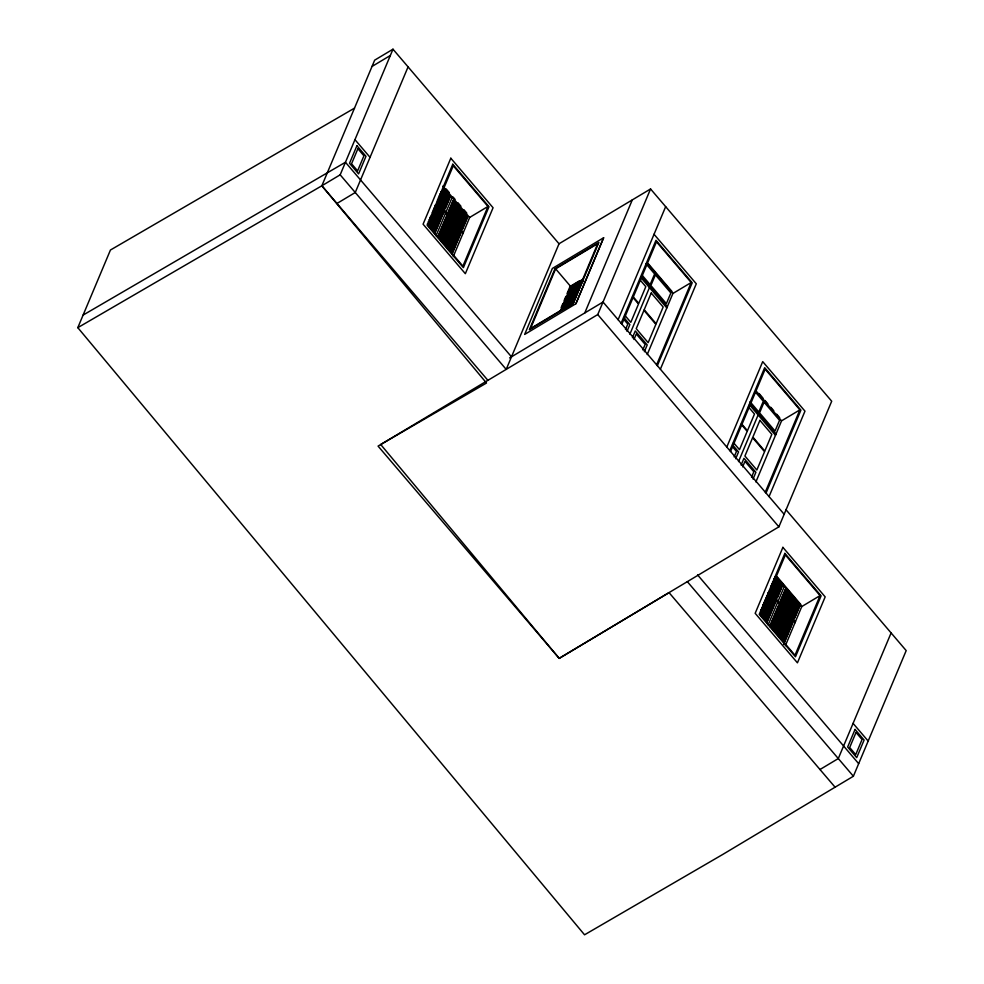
<?xml version="1.0" encoding="UTF-8"?>
<svg xmlns="http://www.w3.org/2000/svg" width="984" height="984" viewBox="0 0 984 984"><rect width="100%" height="100%" fill="white"/><g stroke="black" fill="none" stroke-linecap="round" stroke-linejoin="round"><path stroke-width="1.48" d="M785.835 509.54L906.19 650.609L853.386 776.241L722.822 854.407L584.545 934.8L77.81 327.66L110.442 250.022L354.498 108.142M77.81 327.66L321.854 185.779L374.67 60.159L392.985 49.2L559.023 243.774L506.207 369.394L340.169 174.82L392.985 49.2M408.077 66.887L355.261 192.507L336.958 203.479M434.584 233.909L443.513 212.655L436.822 204.807M436.072 235.73L445.506 213.294M446.023 212.027L452.308 197.083M437.597 237.439L446.539 216.185L460.881 232.999L451.951 254.253M453.304 256.517L469.675 217.427L487.978 206.468L453.255 165.779L428.175 225.459L462.898 266.135L487.978 206.468M555.628 268.841L530.536 328.521L572.639 303.306L597.731 243.638L555.628 268.841L570.72 286.529L560.363 311.153M561.126 307.709L562.909 303.453M564.103 300.624L565.886 296.368M567.079 293.539L570.068 286.455M562.122 310.218L565.259 302.777L576.439 296.073M575.898 303.712L603.622 237.747L552.368 268.447L524.657 334.425L575.911 303.724L603.635 237.771M584.742 313.01L632.281 199.937M597.743 314.572L650.559 188.965L831.701 401.226L778.885 526.834L559.207 658.37L378.065 446.109L597.743 314.572L778.885 526.834M618.124 319.714L665.664 206.652M621.125 323.232L655.984 240.305L692.219 282.777L657.361 365.691M621.888 324.117L656.476 241.83L691.199 282.519L656.611 364.806M625.48 329.554L627.792 324.056L623.844 319.443M626.992 331.387L629.858 324.585L623.893 317.586M629.858 334.216L649.452 287.586M632.417 337.746L635.283 330.944L647.214 344.917L644.348 351.731M633.967 339.492L636.279 333.994L645.147 344.4L642.847 349.898M647.214 354.56L672.896 293.478L691.199 282.519M660.375 369.221L696.291 283.798L654.028 234.266M726.795 447.056L762.711 361.62L804.974 411.152L769.058 496.576M729.808 450.586L764.666 367.672L800.902 410.131L766.044 493.046M730.571 451.471L765.158 369.184L799.881 409.873L765.281 492.16M734.162 456.908L736.475 451.422L732.526 446.798M735.675 458.741L738.541 451.939L732.576 444.94M738.529 461.582L758.135 414.941M741.1 465.1L743.966 458.298L755.896 472.283L753.031 479.085M742.649 466.846L744.962 461.361L753.83 471.754L751.53 477.252M755.896 481.914L781.567 420.832L799.881 409.873M766.671 623.044L775.613 601.79L767.963 592.823M768.16 624.865L777.594 602.429M778.123 601.175L784.408 586.218M769.697 626.574L778.627 605.32L792.969 622.134L783.596 644.446M785.392 645.652L801.763 606.562L820.066 595.603L785.355 554.914L760.263 614.594L794.986 655.27L820.066 595.603M891.123 632.909L838.294 758.553L819.992 769.513M372.038 66.445L390.341 55.485M835.084 787.2L669.046 592.626L559.207 658.37L380.71 444.522L486.49 383.034L321.854 185.779L340.169 174.82M559.035 243.761L650.559 188.965M571.36 285.68L579.109 281.03M570.72 286.529L582.565 279.444M583.204 279.997L572.011 286.688L566.784 299.136L576.722 293.183M571.581 287.734L582.762 281.03M571.138 288.767L583.573 281.326M570.708 289.8L581.888 283.109M570.265 290.846L581.458 284.142M569.834 291.879L581.015 285.188M569.404 292.912L580.585 286.221M568.961 293.958L580.142 287.254M568.531 294.991L579.711 288.287M568.088 296.024L579.281 289.333M567.657 297.07L578.838 290.366M567.214 298.103L578.408 291.399M564.435 301.485L577.596 293.601M563.906 302.74L577.067 294.856M564.804 303.835L575.997 297.143M564.361 304.905L575.542 298.201M563.918 305.962L575.099 299.271M563.463 307.033L574.656 300.329M563.02 308.09L574.201 301.387M562.577 309.148L573.758 302.457M563.365 309.468L573.315 303.515M509.626 357.93L603.032 302.026L784.174 514.288M83.087 315.089L345.446 162.262L511.495 356.848M648.456 263.897L671.961 291.436M759.094 393.551L763.006 398.139M764.974 400.439L767.901 403.871M770.841 407.314L773.781 410.758M776.72 414.202L779.66 417.647M647.103 263.257L672.896 293.478M755.786 390.611L781.567 420.832M645.922 263.737L654.631 273.946L650.129 284.634L642.392 275.557M755.564 392.235L763.301 401.3L758.812 411.988L750.103 401.779M641.556 276.442L667.349 306.664M750.239 403.797L776.032 434.03M640.781 277.414L666.82 307.918M749.464 404.768L775.503 435.285M639.834 279.665L645.799 286.664L638.776 303.367L632.81 296.368M748.516 407.032L754.482 414.018L747.459 430.721L741.493 423.723M632.54 297.008L638.505 303.995L630.806 322.322L624.84 315.335M741.223 424.362L747.188 431.349L739.488 449.676L733.523 442.689M777.323 576.981L800.828 604.52M446.207 188.989L449.147 192.433M453.071 197.021L455.026 199.322M457.966 202.766L460.906 206.209M463.845 209.653L466.785 213.097M775.724 576.046L801.763 606.562M442.825 186.124L469.663 217.587M775.909 576.427L801.763 606.722M443.587 188.719L450.278 196.566L445.051 209.014L437.388 200.047M774.716 576.735L782.366 585.701L777.139 598.149L770.447 590.302M443.144 189.752L449.836 197.6M452.861 201.142L467.203 217.956M775.244 578.899L781.936 586.735M784.949 590.277L799.303 607.091M442.714 190.798L449.405 198.645M452.419 202.175L466.773 218.989M773.842 578.813L781.493 587.78M784.519 591.31L798.86 608.124M442.271 191.831L448.975 199.678M451.988 203.221L466.33 220.022M774.371 580.966L781.062 588.813M784.076 592.356L798.43 609.158M440.881 191.745L448.532 200.711M451.558 204.254L465.899 221.068M773.928 582.011L780.632 589.846M783.645 593.389L797.987 610.203M441.398 193.91L448.101 201.757M451.115 205.287L465.457 222.101M772.538 581.925L780.189 590.892M783.215 594.422L797.557 611.236M440.008 193.823L447.659 202.79M450.684 206.333L465.026 223.134M773.055 584.078L779.759 591.925M782.772 595.468L797.114 612.269M440.524 195.976L447.228 203.823M450.242 207.366L464.596 224.18M771.665 583.992L779.316 592.958M782.341 596.501L796.683 613.315M439.135 195.902L446.785 204.869M449.811 208.399L464.153 225.213M772.182 586.157L778.885 594.004M781.899 597.534L796.253 614.348M439.663 198.055L446.355 205.902M449.368 209.444L463.722 226.246M770.792 586.07L778.442 595.037M781.468 598.579L795.81 615.381M438.261 197.968L445.912 206.935M448.938 210.478L463.279 227.292M771.321 588.223L778.012 596.07M781.025 599.613L795.38 616.427M438.79 200.133L445.481 207.981M448.495 211.511L462.849 228.325M770.878 589.268L777.569 597.116M780.595 600.646L794.937 617.46M437.351 201.868L463.39 232.372M769.439 591.003L795.478 621.507M436.822 203.122L462.861 233.626M768.91 592.257L794.949 622.761M768.467 595L775.158 602.848M778.184 606.39L792.526 623.192M435.42 204.746L443.071 213.713M446.084 217.255L460.438 234.057M768.024 596.07L774.716 603.905M777.729 607.448L792.083 624.262M434.977 205.804L442.628 214.77M445.641 218.313L459.983 235.127M766.622 596.009L774.273 604.976M777.286 608.506L791.628 625.32M435.481 207.993L442.173 215.84M445.198 219.37L459.54 236.185M434.079 207.931L441.73 216.898M444.743 220.441L459.097 237.255M767.126 598.186L773.818 606.033M776.843 609.576L791.185 626.39M434.584 210.121L441.287 217.968M444.301 221.498L458.642 238.312M765.724 598.137L773.375 607.103M776.388 610.634L790.742 627.448M433.181 210.059L440.832 219.026M443.858 222.568L458.2 239.37M766.229 600.314L772.932 608.161M775.946 611.704L790.287 628.505M433.698 212.249L440.389 220.084M443.403 223.626L457.757 240.44M764.826 600.265L772.477 609.219M775.503 612.761L789.844 629.576M432.296 212.187L439.946 221.154M442.96 224.684L457.302 241.498M765.343 602.442L772.034 610.289M775.06 613.819L789.402 630.633M432.8 214.364L439.491 222.212M442.517 225.754L456.859 242.568M763.941 602.38L771.591 611.347M774.605 614.889L788.959 631.703M432.357 215.435L439.048 223.282M442.062 226.812L456.416 243.626M764.445 604.57L771.136 612.417M774.162 615.947L788.504 632.761M431.902 216.492L438.606 224.34M441.619 227.882L455.973 244.684M763.043 604.508L770.693 613.475M773.719 617.017L788.061 633.819M430.5 216.431L438.151 225.398M441.176 228.94L455.518 245.754M763.559 606.697L770.251 614.533M773.264 618.075L787.618 634.889M430.057 217.501L437.708 226.468M440.734 229.998L455.075 246.812M763.104 607.755L769.796 615.603M772.821 619.133L787.163 635.947M430.562 219.678L437.265 227.525M440.278 231.068L454.633 247.882M761.702 607.694L769.353 616.661M772.379 620.203L786.72 637.017M429.159 219.629L436.81 228.595M439.836 232.126L454.178 248.94M762.219 609.883L768.91 617.731M771.923 621.261L786.278 638.075M429.676 221.806L436.367 229.653M439.393 233.196L453.735 249.998M760.804 609.822L768.467 618.788M771.481 622.331L785.822 639.133M428.274 221.744L435.924 230.711M438.938 234.253L453.292 251.068M761.321 612.011L768.012 619.846M771.038 623.389L785.38 640.203M428.778 223.934L435.469 231.781M438.495 235.311L452.837 252.125M760.878 613.069L767.569 620.916M770.583 624.446L784.937 641.26M427.376 223.872L435.026 232.839M438.052 236.381L452.394 253.195M760.423 614.127L767.126 621.974M770.14 625.516L784.482 642.331M354.953 139.654L370.046 157.342M853.079 723.375L868.171 741.063M697.594 574.914L858.675 763.67M687.349 581.667L853.386 776.241M321.854 185.779L487.904 380.353M356.921 145.706L349.529 163.282L358.582 173.897L365.974 156.308L356.921 145.706M357.893 148.719L351.559 163.799L357.598 170.872L363.932 155.804L357.893 148.719M450.807 158.215L423.083 224.18L465.346 273.7L493.07 207.747L450.807 158.215M452.763 164.254L427.154 225.201L463.39 267.66L488.999 206.726L452.763 164.254M453.292 200.109L448.064 212.556L462.406 229.358L467.646 216.91L453.292 200.109M554.964 268.767L529.355 329.702L573.303 303.392L598.912 242.445L554.964 268.767M655.381 274.831L650.891 285.52L666.365 303.65L670.867 292.961L655.381 274.831M643.942 310.354L636.23 328.681L648.161 342.666L655.873 324.339L643.942 310.354M651.224 293.023L644.2 309.726L656.131 323.699L663.154 307.008L651.224 293.023M764.064 402.185L759.574 412.874L775.048 431.017L779.537 420.328L764.064 402.185M752.612 437.708L744.913 456.035L756.844 470.02L764.556 451.693L752.612 437.708M759.906 420.377L752.883 437.081L764.814 451.066L771.837 434.362L759.906 420.377M782.895 547.35L755.171 613.315L797.434 662.835L825.17 596.882L782.895 547.35M784.863 553.389L759.242 614.336L795.478 656.795L821.099 595.861L784.863 553.389M785.392 589.244L780.152 601.691L794.506 618.493L799.734 606.046L785.392 589.244M855.047 729.427L847.654 747.016L856.707 757.619L864.1 740.042L855.047 729.427M856.019 732.453L849.684 747.52L855.723 754.605L862.058 739.525L856.019 732.453"/></g></svg>
